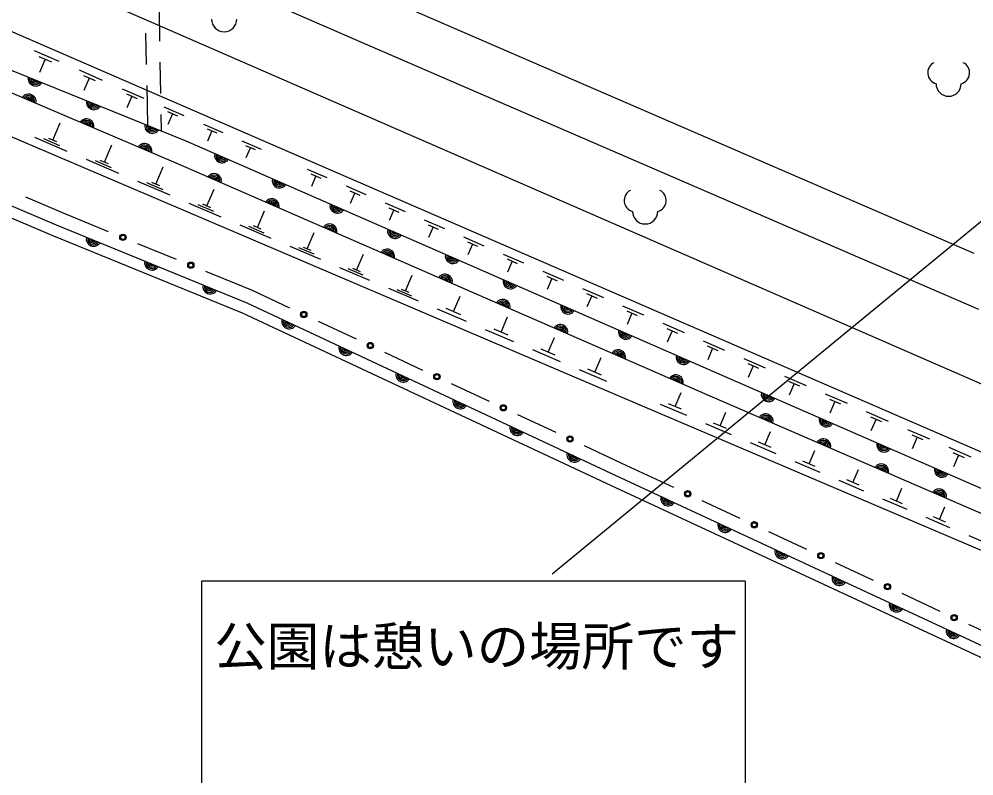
# Model space of a CAD drawing. Units: millimetres, scale not verified. Extents: x 40000 to 680000, y 20000 to 380000.
# Drawn here: x 286428 to 331920, y 240392 to 276442 of the extents above; entities that cross this region are included whole.
import ezdxf
from ezdxf.enums import TextEntityAlignment as Align

# ---------------------------------------------------------------- set-up
doc = ezdxf.new("R2010")
doc.units = ezdxf.units.MM
doc.header["$LTSCALE"] = 1000
doc.layers.add('M-BGD', color=7, linetype='Continuous', lineweight=25)
doc.layers.add('M-STR-STRC', color=7, linetype='Continuous', lineweight=25)
doc.styles.add('ＭＳ ゴシック', font='')
doc.styles.get('ＭＳ ゴシック').set_extended_font_data('MS Gothic')

msp = doc.modelspace()

# ---------------------------------------------------------------- linework, layer by layer
at = {"layer": 'M-BGD'}
for p, q in [((293139, 275395), (293115, 276895)), ((292456, 275773), (292489, 274273)), ((287149, 274946), (288329, 274433)), ((287376, 274661), (287966, 274404)), ((287671, 274532), (287398, 273903)), ((293178, 272895), (293155, 274395)), ((289286, 274018), (290387, 273539)), ((289497, 273751), (290048, 273512)), ((289773, 273632), (289517, 273044)), ((291342, 273124), (292368, 272679)), ((292511, 273273), (292553, 271383)), ((291539, 272876), (292052, 272653)), ((291796, 272765), (291558, 272217)), ((293322, 272264), (294275, 271850)), ((293207, 271118), (293194, 271895)), ((293505, 272034), (293982, 271827)), ((293743, 271930), (293522, 271422)), ((288032, 270677), (288382, 271499)), ((295210, 271444), (296129, 271045)), ((295386, 271222), (295846, 271022)), ((288715, 270143), (287174, 270800)), ((288373, 270410), (287603, 270739)), ((288224, 270595), (287839, 270759)), ((295616, 271122), (295403, 270632)), ((290490, 269628), (290840, 270449)), ((297043, 270648), (297968, 270246)), ((297221, 270424), (297683, 270223)), ((297452, 270324), (297238, 269830)), ((291172, 269095), (289633, 269751)), ((290831, 269362), (290062, 269690)), ((290682, 269546), (290298, 269710)), ((292946, 268580), (293295, 269400)), ((300154, 269297), (301091, 268891)), ((300334, 269071), (300803, 268868)), ((300569, 268969), (300352, 268470)), ((293626, 268048), (292090, 268703)), ((293286, 268314), (292518, 268642)), ((293138, 268499), (292754, 268662)), ((302005, 268495), (302950, 268085)), ((286735, 267969), (288448, 267239)), ((295378, 267540), (295723, 268347)), ((302186, 268267), (302659, 268062)), ((302423, 268164), (302204, 267660)), ((296049, 267015), (294535, 267660)), ((295714, 267277), (294957, 267600)), ((295567, 267459), (295189, 267620)), ((303863, 267689), (304816, 267276)), ((288448, 267239), (290678, 266328)), ((297782, 266510), (298120, 267302)), ((304047, 267459), (304523, 267252)), ((304285, 267356), (304064, 266847)), ((298441, 265995), (296955, 266628)), ((297968, 266430), (297597, 266589)), ((305730, 266880), (306691, 266463)), ((305915, 266648), (306395, 266439)), ((298112, 266252), (297369, 266569)), ((300159, 265492), (300491, 266269)), ((306155, 266544), (305933, 266031)), ((292066, 265760), (293917, 265003)), ((307604, 266067), (308574, 265647)), ((307791, 265833), (308275, 265623)), ((308033, 265728), (307809, 265211)), ((300805, 264986), (299347, 265608)), ((300482, 265239), (299753, 265550)), ((300341, 265414), (299977, 265569)), ((302508, 264485), (302834, 265249)), ((309487, 265251), (310464, 264828)), ((309675, 265015), (310164, 264803)), ((309919, 264909), (309693, 264388)), ((295305, 264435), (297535, 263523)), ((303143, 263989), (301712, 264600)), ((302826, 264237), (302110, 264543)), ((302687, 264409), (302330, 264562)), ((311378, 264432), (312363, 264004)), ((304831, 263491), (305150, 264239)), ((311567, 264193), (312060, 263980)), ((311813, 264087), (311586, 263561)), ((297535, 263523), (299313, 262691)), ((305453, 263004), (304049, 263603)), ((305142, 263247), (304440, 263547)), ((305007, 263416), (304655, 263565)), ((313277, 263608), (314270, 263178)), ((307127, 262507), (307440, 263242)), ((313468, 263368), (313964, 263153)), ((313716, 263260), (313486, 262731)), ((307737, 262030), (306360, 262617)), ((307471, 262360), (306783, 262654)), ((315184, 262782), (316185, 262347)), ((315376, 262539), (315877, 262322)), ((300671, 262056), (302483, 261208)), ((309397, 261535), (309704, 262256)), ((315627, 262431), (315395, 261897)), ((309995, 261067), (308644, 261643)), ((309734, 261391), (309059, 261679)), ((317099, 261951), (318109, 261513)), ((317293, 261707), (317798, 261488)), ((317545, 261598), (317312, 261059)), ((311640, 260574), (311942, 261281)), ((312227, 260115), (310902, 260680)), ((311971, 260433), (311309, 260715)), ((319022, 261117), (320041, 260676)), ((319218, 260871), (319727, 260650)), ((319473, 260761), (319237, 260218)), ((303842, 260573), (305653, 259725)), ((313858, 259624), (314154, 260317)), ((320954, 260280), (321980, 259835)), ((321152, 260032), (321664, 259809)), ((321408, 259921), (321171, 259374)), ((314434, 259174), (313134, 259728)), ((314183, 259485), (313533, 259762)), ((322894, 259439), (323927, 258991)), ((307012, 259090), (308824, 258243)), ((323093, 259189), (323609, 258965)), ((323351, 259077), (323112, 258527)), ((317680, 257988), (317965, 258657)), ((324841, 258595), (325880, 258144)), ((318236, 257554), (316981, 258088)), ((317993, 257854), (317366, 258121)), ((325040, 258344), (325560, 258118)), ((325300, 258231), (325060, 257677)), ((310182, 257607), (311994, 256760)), ((319828, 257069), (320108, 257725)), ((326794, 257748), (327840, 257295)), ((326995, 257495), (327518, 257269)), ((320373, 256643), (319143, 257167)), ((320136, 256938), (319521, 257200)), ((327256, 257382), (327015, 256824)), ((321957, 256159), (322232, 256805)), ((328754, 256898), (329807, 256442)), ((328956, 256644), (329483, 256416)), ((313353, 256124), (315131, 255293)), ((322494, 255740), (321284, 256256)), ((322260, 256031), (321655, 256288)), ((329219, 256530), (328976, 255968)), ((324067, 255258), (324337, 255893)), ((330721, 256046), (331780, 255586)), ((330924, 255790), (331454, 255560)), ((331189, 255675), (330944, 255110)), ((315131, 255293), (317601, 254145)), ((324594, 254846), (323404, 255353)), ((324364, 255131), (323769, 255385)), ((326156, 254365), (326422, 254990)), ((326675, 253960), (325504, 254458)), ((326449, 254241), (325864, 254490)), ((328227, 253481), (328488, 254095)), ((318961, 253513), (320775, 252670)), ((328737, 253082), (327586, 253572)), ((328514, 253358), (327939, 253603)), ((330278, 252604), (330535, 253208)), ((330780, 252212), (329647, 252694)), ((330561, 252484), (329995, 252725)), ((322135, 252038), (323949, 251196)), ((332803, 251350), (331690, 251824)), ((325310, 250563), (327123, 249721)), ((328484, 249089), (330297, 248246)), ((331658, 247614), (333472, 246771))]:
    msp.add_line(p, q, dxfattribs=at)
for points in [[(361183, 246455), (320080, 264369), (287328, 278666), (253506, 293407), (251007, 294540), (249565, 295586)], [(209537, 275499), (209459, 287537), (217484, 293241), (226827, 293104), (260846, 278296), (288200, 266645), (297276, 262933), (314859, 254709), (349726, 238509), (367079, 230331)], [(210071, 275503), (209995, 287262), (217651, 292704), (226712, 292572), (260635, 277806), (287994, 266152), (297062, 262444), (314633, 254225), (349499, 238026), (366851, 229848)], [(357260, 244976), (298902, 270276), (275166, 280588), (249615, 291893)], [(244882, 291197), (268887, 280971), (294369, 270647), (319763, 259551), (357476, 243098)], [(357612, 241914), (319463, 258440), (294019, 269525), (268757, 280320), (244506, 290593)], [(242994, 289858), (280777, 273093), (316005, 258068), (356863, 240671)], [(282034, 290023), (282731, 288607), (282934, 287031), (283121, 285924), (283730, 284629), (285087, 283179), (286646, 282352), (303135, 275171), (332141, 262618)], [(286969, 285084), (287849, 284405), (304076, 277339), (331920, 265290)]]:
    msp.add_lwpolyline(points, dxfattribs=at)
for centre, radius in [((291372, 266044), 150), ((291372, 266044), 120), ((291372, 266044), 100), ((294611, 264719), 150), ((294611, 264719), 120), ((294611, 264719), 100), ((299992, 262373), 150), ((299992, 262373), 120), ((299992, 262373), 100), ((303162, 260891), 150), ((303162, 260891), 120), ((303162, 260891), 100), ((306333, 259408), 150), ((306333, 259408), 120), ((306333, 259408), 100), ((309503, 257925), 150), ((309503, 257925), 120), ((309503, 257925), 100), ((312673, 256442), 150), ((312673, 256442), 120), ((312673, 256442), 100), ((318281, 253829), 150), ((318281, 253829), 120), ((318281, 253829), 100), ((321455, 252354), 150), ((321455, 252354), 120), ((321455, 252354), 100), ((324629, 250879), 150), ((324629, 250879), 120), ((324629, 250879), 100), ((327803, 249405), 150), ((327803, 249405), 120), ((327803, 249405), 100), ((330978, 247930), 150), ((330978, 247930), 120), ((330978, 247930), 100)]:
    msp.add_circle(centre, radius, dxfattribs=at)
for centre, radius, start, end in [((296200, 276442), 600, 180, 0), ((330253, 273885), 536, 116.087, 255.3342), ((331181, 273885), 536, 284.6658, 63.913), ((287209, 273606), 354, 166.7425, 329.1477), ((287209, 273606), 283, 168.9665, 326.9236), ((287209, 273606), 212, 172.7129, 323.1773), ((287209, 273606), 142, 180.4246, 315.4656), ((287209, 273606), 100, 190.7422, 305.1479), ((330717, 273366), 600, 180, 0), ((286884, 272515), 354, 345.6605, 148.0657), ((286884, 272515), 283, 347.8845, 145.8416), ((286884, 272515), 212, 351.6309, 142.0953), ((286884, 272515), 142, 359.3426, 134.3836), ((286884, 272515), 100, 9.6602, 124.0659), ((289990, 272480), 354, 166.7425, 329.1477), ((289990, 272480), 283, 168.9665, 326.9236), ((289990, 272480), 212, 172.7129, 323.1773), ((289990, 272480), 142, 180.4246, 315.4656), ((289990, 272480), 100, 190.7422, 305.1479), ((289643, 271336), 354, 345.6605, 148.0657), ((289643, 271336), 283, 347.8845, 145.8416), ((289643, 271336), 212, 351.6309, 142.0953), ((289643, 271336), 142, 359.3426, 134.3836), ((289643, 271336), 100, 9.6602, 124.0659), ((292770, 271353), 354, 166.7425, 329.1477), ((292770, 271353), 283, 168.9665, 326.9236), ((292770, 271353), 212, 172.7129, 323.1773), ((292770, 271353), 142, 180.4246, 315.4656), ((292770, 271353), 100, 190.7422, 305.1479), ((292402, 270158), 354, 345.6605, 148.0657), ((292402, 270158), 283, 347.8845, 145.8416), ((292402, 270158), 212, 351.6309, 142.0953), ((292402, 270158), 142, 359.3426, 134.3836), ((292402, 270158), 100, 9.6602, 124.0659), ((296092, 269954), 354, 165.1947, 327.5999), ((296092, 269954), 283, 167.4187, 325.3758), ((296092, 269954), 212, 171.1651, 321.6295), ((296092, 269954), 142, 178.8768, 313.9178), ((296092, 269954), 100, 189.1944, 303.6001), ((295718, 268726), 354, 345.2561, 147.6612), ((295718, 268726), 283, 347.4801, 145.4372), ((295718, 268726), 212, 351.2264, 141.6909), ((295718, 268726), 142, 358.9382, 133.9792), ((295718, 268726), 100, 9.2558, 123.6615), ((298841, 268752), 354, 165.1947, 327.5999), ((298841, 268752), 283, 167.4187, 325.3758), ((298841, 268752), 212, 171.1651, 321.6295), ((298841, 268752), 142, 178.8768, 313.9178), ((298841, 268752), 100, 189.1944, 303.6001), ((315793, 267801), 536, 116.087, 255.3342), ((316721, 267801), 536, 284.6658, 63.913), ((298469, 267528), 354, 345.2561, 147.6612), ((298469, 267528), 283, 347.4801, 145.4372), ((298469, 267528), 212, 351.2264, 141.6909), ((298469, 267528), 142, 358.9382, 133.9792), ((298469, 267528), 100, 9.2558, 123.6615), ((301590, 267551), 354, 165.1947, 327.5999), ((301590, 267551), 283, 167.4187, 325.3758), ((301590, 267551), 212, 171.1651, 321.6295), ((301590, 267551), 142, 178.8768, 313.9178), ((301590, 267551), 100, 189.1944, 303.6001), ((316257, 267282), 600, 180, 0), ((301219, 266329), 354, 345.2561, 147.6612), ((301219, 266329), 283, 347.4801, 145.4372), ((301219, 266329), 212, 351.2264, 141.6909), ((301219, 266329), 142, 358.9382, 133.9792), ((301219, 266329), 100, 9.2558, 123.6615), ((304339, 266350), 354, 165.1947, 327.5999), ((304339, 266350), 283, 167.4187, 325.3758), ((304339, 266350), 212, 171.1651, 321.6295), ((304339, 266350), 142, 178.8768, 313.9178), ((304339, 266350), 100, 189.1944, 303.6001), ((289982, 265975), 354, 166.5517, 328.9569), ((289982, 265975), 283, 168.7758, 326.7329), ((289982, 265975), 212, 172.5221, 322.9866), ((289982, 265975), 142, 180.2338, 315.2748), ((289982, 265975), 100, 190.5515, 304.9572), ((303969, 265131), 354, 345.2561, 147.6612), ((303969, 265131), 283, 347.4801, 145.4372), ((303969, 265131), 212, 351.2264, 141.6909), ((303969, 265131), 142, 358.9382, 133.9792), ((303969, 265131), 100, 9.2558, 123.6615), ((307088, 265149), 354, 165.1947, 327.5999), ((292759, 264839), 354, 166.5517, 328.9569), ((292759, 264839), 283, 168.7758, 326.7329), ((292759, 264839), 212, 172.5221, 322.9866), ((292759, 264839), 142, 180.2338, 315.2748), ((292759, 264839), 100, 190.5515, 304.9572), ((307088, 265149), 283, 167.4187, 325.3758), ((307088, 265149), 212, 171.1651, 321.6295), ((307088, 265149), 142, 178.8768, 313.9178), ((307088, 265149), 100, 189.1944, 303.6001), ((306720, 263933), 354, 345.2561, 147.6612), ((306720, 263933), 283, 347.4801, 145.4372), ((306720, 263933), 212, 351.2264, 141.6909), ((306720, 263933), 142, 358.9382, 133.9792), ((306720, 263933), 100, 9.2558, 123.6615), ((309837, 263948), 354, 165.1947, 327.5999), ((309837, 263948), 283, 167.4187, 325.3758), ((309837, 263948), 212, 171.1651, 321.6295), ((309837, 263948), 142, 178.8768, 313.9178), ((309837, 263948), 100, 189.1944, 303.6001), ((295535, 263703), 354, 166.5517, 328.9569), ((295535, 263703), 283, 168.7758, 326.7329), ((295535, 263703), 212, 172.5221, 322.9866), ((295535, 263703), 142, 180.2338, 315.2748), ((295535, 263703), 100, 190.5515, 304.9572), ((309470, 262735), 354, 345.2561, 147.6612), ((309470, 262735), 283, 347.4801, 145.4372), ((309470, 262735), 212, 351.2264, 141.6909), ((309470, 262735), 142, 358.9382, 133.9792), ((309470, 262735), 100, 9.2558, 123.6615), ((312586, 262747), 354, 165.1947, 327.5999), ((312586, 262747), 283, 167.4187, 325.3758), ((312586, 262747), 212, 171.1651, 321.6295), ((312586, 262747), 142, 178.8768, 313.9178), ((312586, 262747), 100, 189.1944, 303.6001), ((299297, 262047), 354, 163.7304, 326.1356), ((299297, 262047), 283, 165.9545, 323.9116), ((299297, 262047), 212, 169.7008, 320.1653), ((299297, 262047), 142, 177.4126, 312.4535), ((299297, 262047), 100, 187.7302, 302.1359), ((312220, 261536), 354, 345.2561, 147.6612), ((312220, 261536), 283, 347.4801, 145.4372), ((312220, 261536), 212, 351.2264, 141.6909), ((312220, 261536), 142, 358.9382, 133.9792), ((312220, 261536), 100, 9.2558, 123.6615), ((315335, 261545), 354, 165.1947, 327.5999), ((315335, 261545), 283, 167.4187, 325.3758), ((315335, 261545), 212, 171.1651, 321.6295), ((315335, 261545), 142, 178.8768, 313.9178), ((315335, 261545), 100, 189.1944, 303.6001), ((302014, 260776), 354, 163.7304, 326.1356), ((302014, 260776), 283, 165.9545, 323.9116), ((302014, 260776), 212, 169.7008, 320.1653), ((302014, 260776), 142, 177.4126, 312.4535), ((302014, 260776), 100, 187.7302, 302.1359), ((314971, 260338), 354, 345.2561, 147.6612), ((314971, 260338), 283, 347.4801, 145.4372), ((314971, 260338), 212, 351.2264, 141.6909), ((314971, 260338), 142, 358.9382, 133.9792), ((314971, 260338), 100, 9.2558, 123.6615), ((318084, 260344), 354, 165.1947, 327.5999), ((318084, 260344), 283, 167.4187, 325.3758), ((318084, 260344), 212, 171.1651, 321.6295), ((318084, 260344), 142, 178.8768, 313.9178), ((318084, 260344), 100, 189.1944, 303.6001), ((304732, 259505), 354, 163.7304, 326.1356), ((304732, 259505), 283, 165.9545, 323.9116), ((304732, 259505), 212, 169.7008, 320.1653), ((304732, 259505), 142, 177.4126, 312.4535), ((304732, 259505), 100, 187.7302, 302.1359), ((317721, 259140), 354, 345.2561, 147.6612), ((317721, 259140), 283, 347.4801, 145.4372), ((317721, 259140), 212, 351.2264, 141.6909), ((317721, 259140), 142, 358.9382, 133.9792), ((317721, 259140), 100, 9.2558, 123.6615), ((322143, 258572), 354, 165.2266, 327.6318), ((322143, 258572), 283, 167.4507, 325.4078), ((322143, 258572), 212, 171.197, 321.6615), ((322143, 258572), 142, 178.9087, 313.9497), ((322143, 258572), 100, 189.2264, 303.6321), ((307449, 258234), 354, 163.7304, 326.1356), ((307449, 258234), 283, 165.9545, 323.9116), ((307449, 258234), 212, 169.7008, 320.1653), ((307449, 258234), 142, 177.4126, 312.4535), ((307449, 258234), 100, 187.7302, 302.1359), ((321999, 257282), 354, 345.3753, 147.7805), ((321999, 257282), 283, 347.5994, 145.5565), ((321999, 257282), 212, 351.3457, 141.8101), ((310167, 256963), 354, 163.7304, 326.1356), ((321999, 257282), 142, 359.0574, 134.0984), ((321999, 257282), 100, 9.3751, 123.7808), ((324893, 257372), 354, 165.2266, 327.6318), ((324893, 257372), 283, 167.4507, 325.4078), ((324893, 257372), 212, 171.197, 321.6615), ((324893, 257372), 142, 178.9087, 313.9497), ((324893, 257372), 100, 189.2264, 303.6321), ((310167, 256963), 283, 165.9545, 323.9116), ((310167, 256963), 212, 169.7008, 320.1653), ((310167, 256963), 142, 177.4126, 312.4535), ((310167, 256963), 100, 187.7302, 302.1359), ((324752, 256090), 354, 345.3753, 147.7805), ((324752, 256090), 283, 347.5994, 145.5565), ((324752, 256090), 212, 351.3457, 141.8101), ((324752, 256090), 142, 359.0574, 134.0984), ((324752, 256090), 100, 9.3751, 123.7808), ((327642, 256173), 354, 165.2266, 327.6318), ((327642, 256173), 283, 167.4507, 325.4078), ((327642, 256173), 212, 171.197, 321.6615), ((327642, 256173), 142, 178.9087, 313.9497), ((327642, 256173), 100, 189.2264, 303.6321), ((312884, 255692), 354, 163.7304, 326.1356), ((312884, 255692), 283, 165.9545, 323.9116), ((312884, 255692), 212, 169.7008, 320.1653), ((312884, 255692), 142, 177.4126, 312.4535), ((312884, 255692), 100, 187.7302, 302.1359), ((327505, 254897), 354, 345.3753, 147.7805), ((327505, 254897), 283, 347.5994, 145.5565), ((327505, 254897), 212, 351.3457, 141.8101), ((327505, 254897), 142, 359.0574, 134.0984), ((327505, 254897), 100, 9.3751, 123.7808), ((330392, 254973), 354, 165.2266, 327.6318), ((330392, 254973), 283, 167.4507, 325.4078), ((330392, 254973), 212, 171.197, 321.6615), ((330392, 254973), 142, 178.9087, 313.9497), ((330392, 254973), 100, 189.2264, 303.6321), ((330258, 253705), 354, 345.3753, 147.7805), ((330258, 253705), 283, 347.5994, 145.5565), ((330258, 253705), 212, 351.3457, 141.8101), ((317351, 253610), 354, 163.8777, 326.2828), ((317351, 253610), 283, 166.1017, 324.0588), ((317351, 253610), 212, 169.848, 320.3125), ((317351, 253610), 142, 177.5598, 312.6008), ((317351, 253610), 100, 187.8774, 302.2831), ((330258, 253705), 142, 359.0574, 134.0984), ((330258, 253705), 100, 9.3751, 123.7808), ((320072, 252346), 354, 163.8777, 326.2828), ((320072, 252346), 283, 166.1017, 324.0588), ((320072, 252346), 212, 169.848, 320.3125), ((320072, 252346), 142, 177.5598, 312.6008), ((320072, 252346), 100, 187.8774, 302.2831), ((322793, 251082), 354, 163.8777, 326.2828), ((322793, 251082), 283, 166.1017, 324.0588), ((322793, 251082), 212, 169.848, 320.3125), ((322793, 251082), 142, 177.5598, 312.6008), ((322793, 251082), 100, 187.8774, 302.2831), ((325513, 249818), 354, 163.8777, 326.2828), ((325513, 249818), 283, 166.1017, 324.0588), ((325513, 249818), 212, 169.848, 320.3125), ((325513, 249818), 142, 177.5598, 312.6008), ((325513, 249818), 100, 187.8774, 302.2831), ((328234, 248554), 354, 163.8777, 326.2828), ((328234, 248554), 283, 166.1017, 324.0588), ((328234, 248554), 212, 169.848, 320.3125), ((328234, 248554), 142, 177.5598, 312.6008), ((328234, 248554), 100, 187.8774, 302.2831), ((330955, 247290), 354, 163.8777, 326.2828), ((330955, 247290), 283, 166.1017, 324.0588), ((330955, 247290), 212, 169.848, 320.3125), ((330955, 247290), 142, 177.5598, 312.6008), ((330955, 247290), 100, 187.8774, 302.2831)]:
    msp.add_arc(centre, radius, start, end, dxfattribs=at)
at = {"layer": 'M-STR-STRC'}
for p, q in [((343399, 275948), (311826, 249995)), ((321022, 249669), (295122, 249669)), ((295122, 249669), (295122, 236502)), ((321022, 249669), (321022, 236502))]:
    msp.add_line(p, q, dxfattribs=at)

# ---------------------------------------------------------------- texts
at = {"layer": 'M-STR-STRC', "style": 'ＭＳ ゴシック'}
msp.add_text('公園は憩いの場所です', height=1833, dxfattribs=at).set_placement((308230, 245103), align=Align.BOTTOM_CENTER)

doc.saveas('drawing.dxf')
